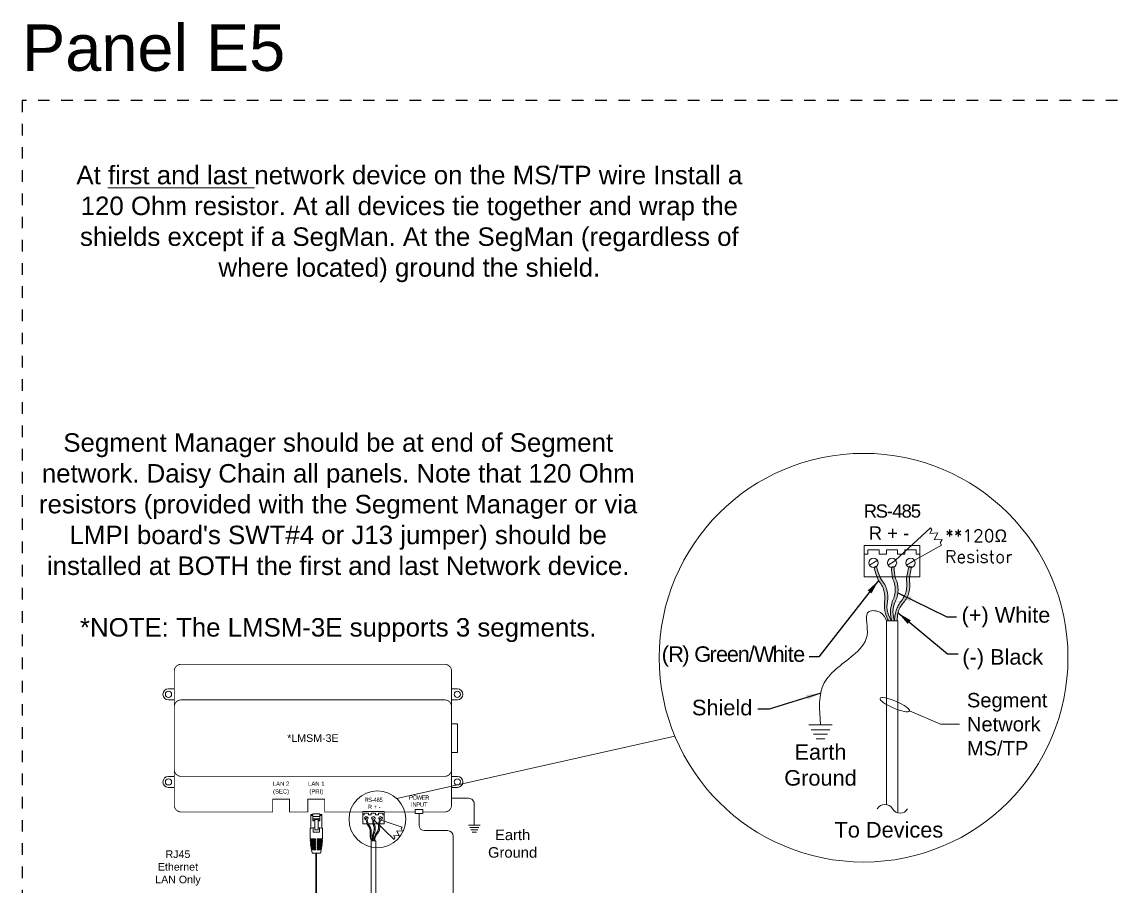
# Model space of a CAD drawing. Header units: inches. Extents: x -60 to 2005, y -577 to 104.
# Drawn here: x 502.82 to 526.53, y -247.07 to -228.44 of the extents above; entities that cross this region are included whole.
import ezdxf

# ---------------------------------------------------------------- set-up
doc = ezdxf.new("R2010")
doc.units = ezdxf.units.IN
doc.header["$MEASUREMENT"] = 0
doc.linetypes.add('Demo', pattern=[0.5, 0.25, -0.25])
doc.layers.get('0').update_dxf_attribs({"lineweight": 5})
doc.layers.add('PS Borders', color=40, linetype='Demo', lineweight=5, plot=False)
doc.layers.add('WS_Dataline', color=6, linetype='Continuous', lineweight=5)
doc.layers.add('WS_DETAIL', color=7, linetype='Continuous', lineweight=5)
doc.styles.add('ARIAL', font='arial.ttf')
doc.dimstyles.get("Standard").update_dxf_attribs({"dimtxt": 0.18, "dimasz": 0.18, "dimexe": 0.18, "dimexo": 0.0625, "dimgap": 0.09, "dimtad": 0, "dimtih": 1, "dimtoh": 1, "dimdec": 4, "dimzin": 0, "dimdsep": 46, "dimtxsty": 'Standard', "dimcen": 0.09, "dimadec": 0, "dimazin": 0, "dimtfac": 1, "dimtdec": 4, "dimtofl": 0, "dimtmove": 0, "dimatfit": 3, "dimfxl": 1, "dimtolj": 1, "dimtzin": 0, "dimarcsym": 0})

# ---------------------------------------------------------------- blocks, each defined once
blk = doc.blocks.new('A$C756910A1')
at = {"layer": 'WS_DETAIL'}
for p, q in [((0.1502355164945186, 6.597127019628033), (0.1502355164945186, 10.17284573411285)), ((0.1502355164945186, 10.17284573411285), (0.725468666911155, 10.17284573411285)), ((0.725468666911155, 9.924815362676668), (0.1502355164945186, 9.924815362676668)), ((0.725468666911155, 10.42537585766053), (0.725468666911155, 8.556956961277706)), ((0.725468666911155, 10.42537585766053), (2.506894660563006, 10.42537585766053)), ((2.506894660563063, 9.659063592378288), (0.7254686669112118, 9.659063592378288)), ((2.50689466056312, 9.057957948058288), (0.7254686669112118, 9.057957948058288)), ((1.168555581693596, 6.169918262987323), (1.168555581693539, 9.057957948058288)), ((1.168555581693596, 8.848221287137449), (2.063807745780679, 8.848221287137449)), ((2.063807745780906, 6.169918262987323), (2.063807745780679, 9.057957948058288)), ((2.506894660563006, 10.42537585766053), (2.506894660563177, 8.556956961277706)), ((3.082127810979699, 10.17284573411285), (2.506894660563063, 10.17284573411285)), ((3.082127810979699, 9.924815362676668), (2.506894660563063, 9.924815362676668)), ((3.082127810979927, 6.597127019628033), (3.082127810979699, 10.17284573411285)), ((-6.402811436601041e-08, 6.564808555890693), (-6.402811436601041e-08, 3.726134365787232)), ((0.7254686669112118, 8.735258730937062), (1.168555581693539, 8.735258730937062)), ((0.725468666911155, 8.556956961277706), (1.168555581693596, 8.556956961277706)), ((0.8080907998544546, 6.700560145413647), (0.8080907998544546, 5.545980966034392)), ((1.168555581693539, 6.169918262987323), (2.063807745780906, 6.169918262987323)), ((2.063807745780679, 8.735258730937062), (2.50689466056312, 8.735258730937062)), ((2.506894660563177, 8.556956961277706), (2.063807745780736, 8.556956961277706)), ((2.42427252761965, 6.700560145413647), (2.424272527619593, 5.545980966034392)), ((3.232363391502219, 6.564808555890693), (3.232363391502219, 3.726134365787232)), ((-6.402811436601041e-08, 3.726134365787232), (1.427763863659294, 3.726134365787232)), ((0.001803363048139772, 3.50558276794095), (1.427763863659294, 3.50558276794095)), ((0.007215091914673621, 3.285031170094669), (1.427763863659294, 3.285031170094669)), ((0.01623947130153169, 3.064479572248388), (1.427763863659294, 3.064479572248388)), ((0.8080907998544546, 5.545980966034392), (2.424272527619593, 5.545980966034392)), ((0.8902139495456538, 3.726134365787232), (0.8902139495456538, 3.50558276794095)), ((0.8902139495456538, 3.285031170094669), (0.8902139495456538, 3.064479572248388)), ((1.427763863659294, 3.50558276794095), (1.427763863659237, 3.726134365787232)), ((1.427763863659294, 3.064479572248388), (1.427763863659294, 3.285031170094669)), ((1.804599463815038, 3.726134365787232), (3.232363391502219, 3.726134365787232)), ((1.804599463814753, 3.50558276794095), (1.804599463814753, 3.726134365787232)), ((1.804599463814981, 3.50558276794095), (3.230559964426021, 3.50558276794095)), ((1.804599463814981, 3.285031170094669), (3.225148235559374, 3.285031170094669)), ((1.804599463814753, 3.064479572248388), (1.804599463814753, 3.285031170094669)), ((1.804599463814981, 3.064479572248388), (3.216123856172572, 3.064479572248388)), ((2.34214937792845, 3.726134365787232), (2.34214937792845, 3.50558276794095)), ((2.34214937792845, 3.285031170094669), (2.34214937792845, 3.064479572248388)), ((0.02888376853442765, 2.843927974402106), (1.427763863659294, 2.843927974402106)), ((0.04515819889135742, 2.623376376555825), (1.427763863659294, 2.623376376555825)), ((0.06507596708863161, 2.402824778709544), (1.427763863659294, 2.402824778709544)), ((0.08865332129224157, 2.182273180863262), (1.427763863659294, 2.182273180863433)), ((0.1159096201752448, 1.961721583016981), (1.427763863659294, 1.961721583017152)), ((0.1468674136732773, 1.74116998517087), (1.427763863659294, 1.74116998517087)), ((0.1815525382387762, 1.520618387324589), (1.427763863659294, 1.520618387324589)), ((0.2199942275513251, 1.300066789478308), (1.427763863659237, 1.300066789478308)), ((0.2622252398203102, 1.079515191632026), (1.427763863659294, 1.079515191632026)), ((0.3082820030148525, 0.8589635937857452), (1.427763863659294, 0.8589635937857452)), ((0.8902139495456538, 2.843927974402106), (0.8902139495456538, 2.623376376555825)), ((0.8902139495457106, 2.402824778709544), (0.8902139495457106, 2.182273180863262)), ((0.8902139495457106, 1.961721583017152), (0.8902139495457106, 1.74116998517087)), ((0.8902139495457106, 1.520618387324589), (0.8902139495457106, 1.300066789478308)), ((0.8902139495457106, 1.079515191632026), (0.8902139495457106, 0.8589635937857452)), ((1.427763863659294, 2.623376376555825), (1.427763863659294, 2.843927974402106)), ((1.427763863659294, 2.182273180863262), (1.427763863659294, 2.402824778709544)), ((1.427763863659237, 1.74116998517087), (1.427763863659294, 1.961721583017152)), ((1.427763863659294, 1.300066789478308), (1.427763863659237, 1.520618387324589)), ((1.427763863659294, 0.8589635937857452), (1.427763863659294, 1.079515191632026)), ((1.804599463814981, 2.843927974402106), (3.203479558939677, 2.843927974402106)), ((1.804599463814753, 2.623376376555825), (1.804599463814753, 2.843927974402106)), ((1.804599463814924, 2.623376376555825), (3.187205128582747, 2.623376376555825)), ((1.804599463814867, 2.402824778709544), (3.167287360385473, 2.402824778709544)), ((1.804599463814753, 2.182273180863262), (1.804599463814753, 2.402824778709544)), ((1.804599463814867, 2.182273180863433), (3.143710006181806, 2.182273180863433)), ((1.804599463814867, 1.961721583017152), (3.116453707298803, 1.961721583017152)), ((1.804599463814753, 1.74116998517087), (1.804599463814753, 1.961721583017152)), ((1.80459946381481, 1.74116998517087), (3.085495913800827, 1.74116998517087)), ((1.80459946381481, 1.520618387324589), (3.050810789235328, 1.520618387324589)), ((1.804599463814753, 1.300066789478308), (1.804599463814753, 1.520618387324589)), ((1.804599463814753, 1.300066789478308), (3.012369099922722, 1.300066789478308)), ((1.804599463814753, 1.079515191632026), (2.970138087653794, 1.079515191632026)), ((1.804599463814753, 0.8589635937857452), (1.804599463814753, 1.079515191632026)), ((1.804599463814753, 0.8589635937857452), (2.924081324459308, 0.8589635937857452)), ((2.34214937792845, 2.843927974402106), (2.34214937792845, 2.623376376555825)), ((2.34214937792845, 2.402824778709544), (2.34214937792845, 2.182273180863433)), ((2.34214937792845, 1.961721583017152), (2.34214937792845, 1.74116998517087)), ((2.34214937792845, 1.520618387324589), (2.342149377928394, 1.300066789478308)), ((2.34214937792845, 1.079515191632026), (2.342149377928394, 0.8589635937857452)), ((2.691792117421215, -1.891327769953932e-07), (0.524929496546207, -1.891327769953932e-07))]:
    blk.add_line(p, q, dxfattribs=at)
for centre, radius, start, end in [((1.61618166373708, -0.5828206012761257), 7.328072457716479, 93.50202068223433, 102.7411415662108), ((1.61618166373708, -0.5828206012761257), 7.328072457716479, 77.25885843378917, 86.49797931776406), ((13.48717119514313, 3.726134365787232), 13.48717125917128, 180.9369821694481, 181.8742150375743), ((13.48717119514313, 3.726134365787232), 13.48717125917128, 182.8119499073921, 183.7504392946456), ((-10.25480786766903, 3.726134365787232), 13.48717125917128, 356.2495607053528, 357.1880500926079), ((-10.25480786766903, 3.726134365787232), 13.48717125917128, 358.1257849624257, 359.0630178305502), ((13.48717119514313, 3.726134365787232), 13.48717125917128, 184.6899375443662, 185.6307014597895), ((13.48717119514313, 3.726134365787232), 13.48717125917128, 186.5729909480418, 187.5170696871769), ((13.48717119514313, 3.726134365787232), 13.48717125917128, 188.4632058194769, 189.4116726762505), ((13.48717119514313, 3.726134365787232), 13.48717125917128, 190.3627495398733, 191.316722449262), ((13.48717119514313, 3.726134365787232), 13.48717125917128, 192.2738850556991, 196.037861357714), ((-10.25480786766903, 3.726134365787232), 13.48717125917128, 343.9621386422843, 347.7261149443008), ((-10.25480786766903, 3.726134365787232), 13.48717125917128, 348.683277550738, 349.6372504601267), ((-10.25480786766903, 3.726134365787232), 13.48717125917128, 350.5883273237479, 351.5367941805232), ((-10.25480786766903, 3.726134365787232), 13.48717125917128, 352.4829303128231, 353.4270090519582), ((-10.25480786766903, 3.726134365787232), 13.48717125917128, 354.3692985402105, 355.3100624556338)]:
    blk.add_arc(centre, radius, start, end, dxfattribs=at)
blk = doc.blocks.new('A$C6FC61A6A')
for p, q in [((1.291248405530951, 2.45035629230324), (0, 2.45035629230324)), ((1.291248405530951, 0), (0, 0))]:
    blk.add_line(p, q)
blk.add_circle((1.291248405530951, 1.22517814615162), 0.6914135041754434)
blk.add_arc((1.291248405530951, 1.22517814615162), 1.22517814615162, 270, 90)
blk = doc.blocks.new('G_ENDLINE')
blk.add_lwpolyline([(0.08660254037841053, -7.744915819785092e-13, -0.5773502691867318), (5.426770144367765e-13, -4.618527782440651e-13, 0.5773502691905019), (-0.08660254037796689, -4.583000645652646e-13, 0.5773502691905019)], format="xyb")
blk = doc.blocks.new('A$C043B1A8A')
at = {"layer": 'WS_DETAIL'}
for p, q in [((0.2681444020887866, 0.2242838015813788), (0.2359027591192167, 0.197315944015898)), ((0.2359027591192167, 0.197315944015898), (0.2473265716947601, 0.1319285155044518)), ((4.458453162214937e-08, -1.816643901975112e-08), (0.03224168755409451, 0.02696783939902403)), ((0.02081787497854748, 0.09235526791047022), (0.1454960359122044, 0.04675446319601662)), ((0.03224168755409451, 0.02696783939902403), (0.02081787497854748, 0.09235526791047022)), ((0.1226484107611068, 0.177529320218909), (0.2473265716947601, 0.1319285155044518)), ((0.1226484107611068, 0.177529320218909), (0.1454960359122044, 0.04675446319601662))]:
    blk.add_line(p, q, dxfattribs=at)

msp = doc.modelspace()

# ---------------------------------------------------------------- hatches: boundary and pattern name
h = msp.add_hatch(color=256)
edge = h.paths.add_edge_path()
edge.add_line((521.2242761149718, -240.1624143788233), (521.1738812526453, -240.1763869079158))
edge.add_arc((522.1939563047737, -240.0239571468414), 1.031400961816656, 188.4988200317891, 205.6450511385068)
edge.add_arc((520.8404331529149, -240.8411616004774), 0.5630703872946, 15.727372145294396, 41.19067404646472, ccw=False)
edge.add_arc((520.8392213715862, -240.8367910564747), 0.5630703872946, -10.197437498566273, 15.265864402604109, ccw=False)
edge.add_arc((522.0373217316054, -241.005896214576), 0.647655561164542, 173.8469486297035, 195.4966182739494)
edge.add_arc((522.0373217316054, -241.005896214576), 0.647655561164542, 195.4966182739494, 211.0566181616065)
edge.add_line((521.4825024557371, -241.3400119086585), (521.5511593380978, -241.3400119086585))
edge.add_arc((522.0234830751193, -240.9943491051255), 0.5852969214854226, 196.9479963301705, 216.1979528666372, ccw=False)
edge.add_arc((522.0314048791073, -241.0229207558772), 0.5852969214854216, 169.8025625014334, 194.0452402177281, ccw=False)
edge.add_arc((520.9011777235854, -240.8196129773848), 0.5630703872945985, 349.8025625014333, 375.2658644026042)
edge.add_arc((520.9023895049139, -240.8239835213875), 0.5630703872945985, 15.72737214529438, 41.19067404646516)
edge.add_arc((522.1270498618584, -240.0094230303581), 0.9156455595769378, 189.6184229029745, 208.9876342423386, ccw=False)
edge = h.paths.add_edge_path()
edge.add_arc((521.3757216572284, -240.5811496467009), 0.5630703872945985, 345.0605592722173, 370.5238611733882)
edge.add_arc((522.837057808348, -240.4790206292611), 0.9077374906620422, 160.5013963686815, 179.9549978711915, ccw=False)
edge.add_line((521.9813794021819, -240.1760324823407), (521.9309057542911, -240.1623472864438))
edge.add_arc((522.885740824502, -240.5218167855933), 1.02025895346408, 159.3700055532401, 176.6097834430752)
edge.add_arc((521.3136684448365, -240.5643248202201), 0.5630703872946, -14.93944072778271, 10.523861173387786, ccw=False)
edge.add_arc((521.314855306911, -240.5599474434618), 0.5630703872946, 319.1357496283569, 344.59905152952734, ccw=False)
edge.add_arc((522.2591475473704, -241.3164877211623), 0.647655561164542, 143.1801357566266, 164.8298054008724)
edge.add_arc((522.2591475473704, -241.3164877211623), 0.647655561164542, 164.8298054008724, 182.0815589057538)
edge.add_line((521.6119193507426, -241.3400119086585), (521.6692407942535, -241.3400119086585))
edge.add_arc((522.2531337997503, -241.299497165269), 0.5852969214854226, 166.2811834570936, 183.9692359680558, ccw=False)
edge.add_arc((522.2453749009345, -241.3281134839397), 0.5852969214854216, 139.1357496283565, 163.3784273446512, ccw=False)
edge.add_arc((521.3769085193031, -240.5767722699426), 0.5630703872945985, 319.1357496283565, 344.5990515295273)
edge = h.paths.add_edge_path()
edge.add_arc((522.318024284718, -240.2134975346587), 0.7179659559499658, 176.7837172581501, 197.1557302662799)
edge.add_arc((521.1246079889376, -240.6694038043423), 0.5630703872945985, 0.2307538713449162, 25.69405577251581, ccw=False)
edge.add_arc((521.1246079889376, -240.6648683805619), 0.5630703872945985, 334.30594422748396, 359.76924612865474, ccw=False)
edge.add_arc((522.1594270430172, -241.1627609404468), 0.5852969214854216, 154.305944227484, 178.5486219437788)
edge.add_arc((522.1594270430172, -241.1331114175991), 0.5852969214854226, 181.4513780562211, 200.7013345926879)
edge.add_line((521.6119193507426, -241.3400119086585), (521.5511593380977, -241.3400119086585))
edge.add_arc((522.1696774380692, -241.147936179023), 0.647655561164542, 180, 197.2517535048816, ccw=False)
edge.add_arc((522.1696774380692, -241.147936179023), 0.647655561164542, 158.3503303557542, 180, ccw=False)
edge.add_arc((521.0603143193094, -240.6648683805619), 0.5630703872946, 334.3059442274844, 359.7692461286547)
edge.add_arc((521.0603143193094, -240.6694038043423), 0.5630703872946, 0.2307538713449242, 25.6940557725153)
edge.add_arc((522.3509911760581, -240.2386335861731), 0.8052115370868657, 175.2384417745333, 193.402646708419, ccw=False)
edge.add_line((521.548558603229, -240.1717935867671), (521.6011892255974, -240.1732158773076))
edge = h.paths.add_edge_path()
edge.add_arc((522.3601000672455, -240.8433503656425), 0.5630703872943014, 190.062353430753, 190.5238611734474)
edge.add_arc((521.8828345835428, -240.5474378309238), 0.5630703872943014, 220.7291663038299, 221.1906740465243)
edge.add_arc((522.1432980797173, -240.6648683805615), 0.5630703872943014, 205.2325480298807, 205.6940557725749)
h = msp.add_hatch(color=256)
edge = h.paths.add_edge_path()
edge.add_line((510.2482604862483, -245.6251034264788), (510.2290331170742, -245.6304344257663))
edge.add_arc((510.6182267512493, -245.5722772416011), 0.3935148573463694, 188.4988200317891, 205.6450511385067)
edge.add_arc((510.101811225438, -245.8840687813617), 0.214830673360946, 15.727372145294282, 41.19067404646461, ccw=False)
edge.add_arc((510.1013488892813, -245.8824012688585), 0.214830673360946, -10.197437498566273, 15.26586440260428, ccw=False)
edge.add_arc((510.5584652869907, -245.9469206891715), 0.2471028195594726, 173.8469486297037, 195.4966182739493)
edge.add_arc((510.5584652869907, -245.9469206891715), 0.2471028195594726, 195.4966182739493, 211.0566181616066)
edge.add_line((510.3467826957587, -246.0743972909603), (510.3729776521998, -246.0743972909603))
edge.add_arc((510.5531853646961, -245.9425150707008), 0.2233108588127806, 196.9479963301704, 216.1979528666373, ccw=False)
edge.add_arc((510.5562078047379, -245.9534161358402), 0.2233108588127802, 169.8025625014332, 194.0452402177279, ccw=False)
edge.add_arc((510.1249873634745, -245.875847242255), 0.2148306733609455, 349.8025625014333, 375.2658644026043)
edge.add_arc((510.1254496996312, -245.8775147547583), 0.2148306733609455, 15.72737214529426, 41.19067404646513)
edge.add_arc((510.5926996475193, -245.5667319774543), 0.3493501994821746, 189.6184229029744, 208.9876342423386, ccw=False)
edge = h.paths.add_edge_path()
edge.add_arc((510.3060421571631, -245.7848652992179), 0.2148306733609455, 345.0605592722173, 370.5238611733882)
edge.add_arc((510.8635920415749, -245.7458995747164), 0.3463329998419403, 160.5013963686815, 179.9549978711913, ccw=False)
edge.add_line((510.537121368769, -245.630299200248), (510.5178639401987, -245.6250778284339))
edge.add_arc((510.8821662826956, -245.7622277768196), 0.3892637988446466, 159.37000555324, 176.6097834430751)
edge.add_arc((510.2823667274067, -245.778446050606), 0.214830673360946, -14.93944072778271, 10.523861173387786, ccw=False)
edge.add_arc((510.2828195560129, -245.776775931172), 0.214830673360946, 319.13574962835673, 344.5990515295273, ccw=False)
edge.add_arc((510.6430994472039, -246.0654220062462), 0.2471028195594726, 143.1801357566266, 164.8298054008723)
edge.add_arc((510.6430994472039, -246.0654220062462), 0.2471028195594726, 164.8298054008723, 182.0815589057538)
edge.add_line((510.3961596818792, -246.0743972909603), (510.4180297794467, -246.0743972909603))
edge.add_arc((510.6408049961374, -246.0589395261767), 0.2233108588127806, 166.2811834570936, 183.9692359680558, ccw=False)
edge.add_arc((510.6378447100085, -246.06985763366), 0.2233108588127802, 139.1357496283564, 163.3784273446512, ccw=False)
edge.add_arc((510.3064949857694, -245.7831951797839), 0.2148306733609455, 319.1357496283564, 344.5990515295273)
edge = h.paths.add_edge_path()
edge.add_arc((510.6655629427366, -245.6445934032439), 0.2739286477274237, 176.7837172581499, 197.1557302662798)
edge.add_arc((510.2102336762587, -245.8185372886189), 0.2148306733609455, 0.23075387134497305, 25.69405577251581, ccw=False)
edge.add_arc((510.2102336762587, -245.8168068688229), 0.2148306733609455, 334.30594422748396, 359.7692461286548, ccw=False)
edge.add_arc((510.6050526530881, -246.0067699645833), 0.2233108588127802, 154.305944227484, 178.5486219437787)
edge.add_arc((510.6050526530881, -245.9954576542542), 0.2233108588127806, 181.4513780562211, 200.7013345926879)
edge.add_line((510.3961596818792, -246.0743972909603), (510.3729776521997, -246.0743972909603))
edge.add_arc((510.6089635305218, -246.0011138094188), 0.2471028195594726, 180, 197.2517535048815, ccw=False)
edge.add_arc((510.6089635305218, -246.0011138094188), 0.2471028195594726, 158.3503303557542, 180, ccw=False)
edge.add_arc((510.1857034351898, -245.8168068688229), 0.214830673360946, 334.3059442274844, 359.7692461286548)
edge.add_arc((510.1857034351898, -245.8185372886189), 0.214830673360946, 0.2307538713450029, 25.69405577251533)
edge.add_arc((510.6781409429744, -245.6541836693889), 0.3072158305847257, 175.2384417745333, 193.402646708419, ccw=False)
edge.add_line((510.3719853826085, -245.6286819161377), (510.3920657709541, -245.6292245687819))
edge = h.paths.add_edge_path()
edge.add_arc((510.6816162975155, -245.8849038703752), 0.2148306733608321, 190.062353430753, 190.5238611734474)
edge.add_arc((510.4995231390944, -245.772003084747), 0.2148306733608321, 220.7291663038299, 221.1906740465243)
edge.add_arc((510.5988989001569, -245.8168068688228), 0.2148306733608321, 205.2325480298806, 205.694055772575)

# ---------------------------------------------------------------- linework, layer by layer
for p, q in [((522.3816346327652, -239.3330549735661), (521.6260365646964, -240.0343207825398)), ((522.1549170564366, -239.7127067743458), (520.95625324726, -239.712706774346)), ((520.9562532472602, -240.3901914721953), (520.95625324726, -239.712706774346)), ((522.6234337869354, -239.7038268455198), (522.0321614422618, -240.0407847762077)), ((522.1549170564366, -240.3901914721953), (522.1549170564366, -239.712706774346)), ((521.0356060229514, -239.9009098028452), (520.95625324726, -239.9009098028452)), ((521.0356060229514, -239.8062610537604), (521.0356060229514, -239.9009098028452)), ((521.2764550746277, -239.8062610537604), (521.0356060229514, -239.8062610537604)), ((521.2764550746277, -239.8062610537604), (521.2764550746277, -239.9009098028452)), ((521.4351606260101, -239.9009098028452), (521.2764550746277, -239.9009098028452)), ((521.4351606260101, -239.8062610537604), (521.4351606260101, -239.9009098028452)), ((521.6760096776865, -239.8062610537603), (521.4351606260101, -239.8062610537603)), ((521.6760096776865, -239.8062610537603), (521.6760096776867, -239.9009098028452)), ((521.8347152290688, -239.9009098028452), (521.6760096776867, -239.9009098028452)), ((521.8347152290688, -239.8062610537603), (521.8347152290688, -239.9009098028452)), ((522.0755642807454, -239.8062610537602), (521.8347152290688, -239.8062610537603)), ((522.0755642807454, -239.8062610537602), (522.0755642807454, -239.9009098028451)), ((522.1549170564366, -239.9009098028451), (522.0755642807454, -239.9009098028451)), ((521.2330522361439, -240.0407847762077), (521.0690586275083, -240.1363902777292)), ((521.2242761149718, -240.1624143788233), (521.1738812526452, -240.1763869079158)), ((521.6326068392026, -240.0407847762077), (521.468613230567, -240.1363902777292)), ((521.6011892255973, -240.1732158773076), (521.548558603229, -240.1717935867671)), ((522.0321614422618, -240.0407847762077), (521.868167833626, -240.1363902777292)), ((521.9813794021819, -240.1760324823407), (521.9309057542911, -240.1623472864437)), ((520.9562532472602, -240.3901914721953), (522.1549170564366, -240.3901914721952)), ((521.680570707831, -241.3400119086585), (521.4365715126565, -241.3400119086585)), ((521.5511593380978, -241.3400119086585), (521.4825024557371, -241.3400119086585)), ((521.6119193507426, -241.3400119086585), (521.5511593380978, -241.3400119086585)), ((521.6692407942534, -241.3400119086585), (521.6119193507426, -241.3400119086585)), ((521.9294328545001, -243.2796990739568), (522.5959397676858, -243.5663350508133)), ((519.7607620041764, -243.5787476957737), (520.2680982285527, -243.5787476957737)), ((519.8154736737482, -243.684840118062), (520.2133865589809, -243.684840118062)), ((519.8630738582664, -243.7771425266058), (520.1657863744628, -243.7771425266058)), ((519.9832907226845, -243.5787476957737), (520.0455695100446, -243.5787476957737)), ((522.5959397676858, -243.5663350508133), (523.0085619768005, -243.5663350508133)), ((516.8780583387683, -243.8223709517649), (510.8855912359137, -245.1640189529948)), ((519.920270761702, -243.883018393696), (520.1085894710271, -243.883018393696)), ((512.067198109673, -245.1598110834394), (512.4358706686304, -245.1598110834394)), ((511.2831739039419, -245.4014521896907), (511.4504350049378, -245.4014521896907)), ((511.2831739039419, -245.4879045882541), (511.2831739039419, -245.4014521896907)), ((511.4504350049378, -245.4014521896907), (511.4504350049378, -245.4879045882541)), ((512.5571627879133, -245.2811032027222), (512.5571627879133, -245.7416775737492)), ((510.6160876207848, -245.44681528569), (510.1538142455302, -245.44681528569)), ((510.1538142455302, -245.7080921637943), (510.1538142455302, -245.44681528569)), ((510.1844172179181, -245.5193971460511), (510.1538142455302, -245.5193971460511)), ((510.1844172179181, -245.4828951707948), (510.1844172179181, -245.5193971460511)), ((510.2773023982272, -245.4828951707948), (510.1844172179181, -245.4828951707948)), ((510.2605637793685, -245.573340942097), (510.1973184570321, -245.6102118958565)), ((510.2482604862483, -245.6251034264788), (510.2290331170742, -245.6304344257663)), ((510.2773023982272, -245.4828951707948), (510.2773023982272, -245.5193971460511)), ((510.338508343003, -245.5193971460511), (510.2773023982272, -245.5193971460511)), ((510.3385083430028, -245.4828951707948), (510.338508343003, -245.5193971460511)), ((510.4313935233121, -245.4828951707948), (510.3385083430028, -245.4828951707948)), ((510.4146549044533, -245.573340942097), (510.3514095821171, -245.6102118958565)), ((510.3920657709541, -245.6292245687819), (510.3719853826085, -245.6286819161377)), ((510.8283439921413, -246.0468065116835), (510.396500336916, -245.6276885143409)), ((510.4313935233121, -245.4828951707948), (510.4313935233121, -245.5193971460511)), ((510.4925994680877, -245.5193971460511), (510.4313935233121, -245.5193971460511)), ((510.4925994680877, -245.4828951707948), (510.4925994680877, -245.5193971460511)), ((510.5854846483969, -245.4828951707948), (510.4925994680877, -245.4828951707948)), ((510.5687460295383, -245.573340942097), (510.5055007072019, -245.6102118958565)), ((510.537121368769, -245.630299200248), (510.5178639401986, -245.6250778284339)), ((511.0025719846317, -245.7796474343743), (510.549894258978, -245.6287390273272)), ((510.5854846483969, -245.4828951707948), (510.5854846483969, -245.5193971460511)), ((510.6160876207848, -245.5193971460511), (510.5854846483969, -245.5193971460511)), ((510.6160876207847, -245.7080921637943), (510.6160876207848, -245.44681528569)), ((511.4504350049378, -245.4879045882541), (511.2831739039419, -245.4879045882541)), ((511.3668044544398, -245.4879045882541), (511.3668044544398, -245.7368307317086)), ((510.1538142455302, -245.7080921637943), (510.6160876207847, -245.7080921637942)), ((511.4880965737227, -245.8581228509915), (511.9819430140258, -245.8581228509915)), ((512.4332115998659, -245.7416775737492), (512.6811139759607, -245.7416775737492)), ((512.4599456516353, -245.7935180738106), (512.6543799241913, -245.7935180738106)), ((512.4832047809418, -245.8386202866978), (512.6311207948847, -245.8386202866978)), ((512.5111532056465, -245.8903549702503), (512.6031723701802, -245.8903549702503)), ((510.4347045753641, -246.0743972909603), (510.334944959287, -246.0743972909603)), ((510.3729776521998, -246.0743972909603), (510.3467826957587, -246.0743972909603)), ((510.3961596818792, -246.0743972909603), (510.3729776521998, -246.0743972909603)), ((510.4180297794467, -246.0743972909603), (510.3961596818792, -246.0743972909603)), ((512.1032351333085, -245.9794149702743), (512.1032351333085, -247.2460254965844))]:
    msp.add_line(p, q)
for points, const_width in [([(508.5944956534654, -242.2741680591693), (506.2414817651961, -242.2741680591693, 0.414213562373095), (506.0959312220567, -242.4197186023087), (506.0959312220567, -245.3098691794734, 0.414213562373095), (506.2414817651961, -245.4554197226128), (506.2414817651961, -245.4554197226128)], 0.01819381789242537), ([(511.4504350049378, -245.4554197226128), (511.9216475665336, -245.4554197226128, 0.414213562373095), (512.067198109673, -245.3098691794734), (512.067198109673, -242.4197186023087, 0.414213562373095), (511.9216475665336, -242.2741680591693), (508.5944956534654, -242.2741680591693)], 0.01819381789242537), ([(512.067198109673, -243.1869376510876), (512.067198109673, -243.1869376510876, 0.4142135623730951), (511.9216475665336, -243.0413871079481), (506.2414817651961, -243.0413871079481, 0.4142135623730951), (506.0959312220567, -243.1869376510876), (506.0959312220567, -243.1869376510876)], 0.01819381789242537), ([(512.067198109673, -244.5426501306946), (512.067198109673, -244.5426501306946, -0.4142135623730951), (511.9216475665336, -244.688200673834), (506.2414817651961, -244.688200673834, -0.4142135623730951), (506.0959312220567, -244.5426501306946), (506.0959312220567, -244.5426501306946)], 0.01819381789242537), ([(506.1743577578109, -249.3649954408108), (506.1743577578109, -251.1632833938714, 0.414213562373095), (506.6102513114836, -251.599176947544), (508.7151902848034, -251.599176947544, 0.4142135623730943), (509.1516672535697, -251.1626999787776), (509.1516672535697, -246.3409592101072)], 0.03637308073053663)]:
    msp.add_lwpolyline(points, format="xyb", dxfattribs=dict(const_width=const_width))
msp.add_lwpolyline([(512.067198109673, -243.5534756633699), (512.1993292179482, -243.5534756633699), (512.1993292179482, -244.1761121184123), (512.067198109673, -244.1761121184123)], close=True)
at = {"const_width": 0.01819381789242537}
for points in [[(506.2414817651961, -245.4554197226128), (508.2151120854943, -245.4554197226128), (508.2151120854943, -245.1792027762222), (508.5760564670134, -245.1792027762222), (508.5760564670134, -245.4554197226128), (508.973790695105, -245.4554197226128), (508.973790695105, -245.1792027762222), (509.334735076624, -245.1792027762222), (509.334735076624, -245.4554197226128), (510.1538142455302, -245.4554197226128)], [(510.6160876207848, -245.4554197226128), (511.2831739039419, -245.4554197226128)]]:
    msp.add_lwpolyline(points, dxfattribs=at)
for centre, radius in [((520.9429872128695, -242.1318923122411), 4.402427146721252), ((521.1560305487898, -240.0885875269686), 0.09988865076470686), ((521.5555851518485, -240.0885875269685), 0.09988865076470686), ((521.9551397549072, -240.0885875269684), 0.09988865076470686), ((510.4717200441738, -245.6139278663977), 0.6113161160247411), ((510.2308598080726, -245.5917764189768), 0.03852278127122079), ((510.3849509331574, -245.5917764189768), 0.03852278127122079), ((510.5390420582424, -245.5917764189768), 0.03852278127122079)]:
    msp.add_circle(centre, radius)
for centre, radius, start, end in [((522.1939563047737, -240.0239571468414), 1.031400961816656, 188.498820031788, 205.6450511385055), ((522.1270498618584, -240.0094230303581), 0.9156455595769378, 189.6184229029745, 208.9876342423404), ((522.3509911760581, -240.2386335861731), 0.8052115370868657, 175.2384417745325, 193.4026467084181), ((522.318024284718, -240.2134975346587), 0.7179659559499658, 176.7837172581493, 197.1557302662795), ((522.885740824502, -240.5218167855933), 1.02025895346408, 159.3700055532399, 176.6097834430741), ((522.837057808348, -240.4790206292611), 0.9077374906620422, 160.5013963686821, 179.9549978711913), ((520.9023895049139, -240.8239835213875), 0.5630703872945985, 15.72737214529469, 41.19067404646535), ((521.0603143193094, -240.6694038043423), 0.5630703872946, 0.2307538713443906, 25.69405577251541), ((521.1246079889376, -240.6694038043423), 0.5630703872945985, 0.2307538713443906, 25.69405577251541), ((521.3136684448365, -240.5643248202201), 0.5630703872946, 345.0605592722168, 10.52386117338645), ((520.8404331529149, -240.8411616004774), 0.5630703872946, 15.72737214529469, 41.19067404646503), ((520.8392213715862, -240.8367910564747), 0.5630703872946, 349.8025625014337, 15.26586440260287), ((520.9011777235854, -240.8196129773848), 0.5630703872945985, 349.8025625014309, 15.26586440260287), ((521.0603143193094, -240.6648683805619), 0.5630703872946, 334.3059442274844, 359.7692461286535), ((521.1246079889376, -240.6648683805619), 0.5630703872945985, 334.3059442274844, 359.7692461286535), ((521.3757216572284, -240.5811496467009), 0.5630703872945985, 345.0605592722168, 10.52386117338827), ((522.0314048791073, -241.0229207558772), 0.5852969214854216, 169.8025625014332, 194.0452402177283), ((522.1696774380692, -241.147936179023), 0.647655561164542, 158.3503303557529, 180), ((522.1594270430172, -241.1627609404468), 0.5852969214854216, 154.3059442274846, 178.5486219437777), ((522.2591475473704, -241.3164877211623), 0.647655561164542, 143.1801357566236, 164.8298054008714), ((521.314855306911, -240.5599474434618), 0.5630703872946, 319.1357496283565, 344.5990515295277), ((521.3769085193031, -240.5767722699426), 0.5630703872945985, 319.1357496283565, 344.5990515295277), ((522.0373217316054, -241.005896214576), 0.647655561164542, 173.8469486297034, 195.49661827395), ((522.0234830751193, -240.9943491051255), 0.5852969214854226, 196.9479963301679, 216.1979528666361), ((522.1696774380692, -241.147936179023), 0.647655561164542, 180, 197.2517535048821), ((522.1594270430172, -241.1331114175991), 0.5852969214854226, 181.4513780562202, 200.7013345926871), ((522.2591475473704, -241.3164877211623), 0.647655561164542, 164.8298054008714, 182.0815589057541), ((522.2531337997503, -241.299497165269), 0.5852969214854226, 166.2811834570938, 183.9692359680563), ((522.2453749009345, -241.3281134839397), 0.5852969214854216, 139.1357496283565, 163.3784273446513), ((522.0373217316054, -241.005896214576), 0.647655561164542, 195.49661827395, 211.0566181616087), ((512.4358706686304, -245.2811032027222), 0.1212921192828352, 359.9999999999984, 90), ((510.6182267512493, -245.5722772416011), 0.3935148573463694, 188.498820031788, 205.6450511385055), ((510.5926996475193, -245.5667319774543), 0.3493501994821746, 189.6184229029745, 208.9876342423408), ((510.6781409429744, -245.6541836693889), 0.3072158305847257, 175.2384417745325, 193.4026467084181), ((510.6655629427366, -245.6445934032439), 0.2739286477274237, 176.7837172581493, 197.1557302662821), ((510.8821662826956, -245.7622277768196), 0.3892637988446466, 159.3700055532395, 176.6097834430741), ((510.8635920415749, -245.7458995747164), 0.3463329998419403, 160.5013963686825, 179.9549978711913), ((510.101811225438, -245.8840687813617), 0.214830673360946, 15.72737214529469, 41.19067404646503), ((510.1254496996312, -245.8775147547583), 0.2148306733609455, 15.72737214529469, 41.19067404646535), ((510.1013488892813, -245.8824012688585), 0.214830673360946, 349.8025625014333, 15.26586440260323), ((510.1249873634745, -245.875847242255), 0.2148306733609455, 349.8025625014313, 15.26586440260323), ((510.5562078047379, -245.9534161358402), 0.2233108588127802, 169.8025625014332, 194.0452402177283), ((510.6089635305218, -246.0011138094188), 0.2471028195594726, 158.3503303557529, 180), ((510.1857034351898, -245.8185372886189), 0.214830673360946, 0.2307538713443906, 25.69405577251321), ((510.1857034351898, -245.8168068688229), 0.214830673360946, 334.3059442274866, 359.7692461286535), ((510.6050526530881, -246.0067699645833), 0.2233108588127802, 154.3059442274846, 178.5486219437777), ((510.2102336762587, -245.8185372886189), 0.2148306733609455, 0.2307538713443906, 25.69405577251321), ((510.2102336762587, -245.8168068688229), 0.2148306733609455, 334.3059442274846, 359.7692461286535), ((510.2828195560129, -245.776775931172), 0.214830673360946, 319.1357496283548, 344.5990515295277), ((510.3064949857694, -245.7831951797839), 0.2148306733609455, 319.1357496283548, 344.5990515295277), ((510.2823667274067, -245.778446050606), 0.214830673360946, 345.0605592722168, 10.52386117338645), ((510.3060421571631, -245.7848652992179), 0.2148306733609455, 345.0605592722168, 10.52386117338827), ((511.4880965737227, -245.7368307317086), 0.1212921192828352, 180, 270), ((511.9819430140258, -245.9794149702743), 0.1212921192828352, 0, 90), ((510.5584652869907, -245.9469206891715), 0.2471028195594726, 173.8469486297034, 195.49661827395), ((510.5584652869907, -245.9469206891715), 0.2471028195594726, 195.49661827395, 211.056618161609), ((510.5531853646961, -245.9425150707008), 0.2233108588127806, 196.9479963301679, 216.1979528666345), ((510.6089635305218, -246.0011138094188), 0.2471028195594726, 180, 197.2517535048817), ((510.6050526530881, -245.9954576542542), 0.2233108588127806, 181.4513780562199, 200.7013345926871), ((510.6430994472039, -246.0654220062462), 0.2471028195594726, 164.8298054008714, 182.0815589057537), ((510.6430994472039, -246.0654220062462), 0.2471028195594726, 143.1801357566254, 164.8298054008714), ((510.6408049961374, -246.0589395261767), 0.2233108588127806, 166.2811834570938, 183.9692359680563), ((510.6378447100085, -246.06985763366), 0.2233108588127802, 139.1357496283549, 163.3784273446517)]:
    msp.add_arc(centre, radius, start, end)
at = {"extrusion": (0, 0, -1)}
msp.add_ellipse((521.6129814528375, -243.1436069272008), major_axis=(0.3164514016624609, -0.1360921467559566), ratio=0.2226500044006698, dxfattribs=at)
msp.add_spline([(521.4365715126565, -241.3400119086585), (521.3066390183598, -241.1609995765907), (521.0602798451308, -241.1381227178655), (521.0244850956204, -241.5801010978985), (520.7667679591437, -242.037510607189), (520.0946754005028, -242.6756609262059), (520.0144301163647, -243.5787476957737)], degree=3)
at = {"layer": 'PS Borders', "lineweight": -3}
msp.add_lwpolyline([(502.815798833762, -287.1880081261045), (577.9104531949944, -287.1880081261045), (577.9104531949944, -230.1299544670138), (502.815798833762, -230.1299544670138)], close=True, dxfattribs=at)
at = {"layer": 'WS_Dataline'}
for p, q in [((521.4365715126565, -241.3400119086585), (521.4365715126565, -245.2965330837567)), ((521.680570707831, -241.3400119086585), (521.680570707831, -245.4757210496632)), ((510.334944959287, -246.0743972909603), (510.3349449592871, -254.8638163373764)), ((510.4347045753641, -246.0743972909603), (510.4347045753641, -254.8486083522642))]:
    msp.add_line(p, q, dxfattribs=at)

# ---------------------------------------------------------------- block references
for name, p, xscale, yscale, zscale, rotation in [('A$C043B1A8A', (522.3816346327652, -239.3330549735661), -1.266240378686802, 1.266240378686801, 1.266240378686801, 163.0205052092597), ('A$C6FC61A6A', (506.0959312220567, -242.8033713106741), 0.09713517908464886, 0.09713517908464886, 0.09713517908464886, 180), ('A$C6FC61A6A', (512.067198109673, -242.8033713106741), -0.09713517908464886, 0.09713517908464886, 0.09713517908464826, 180), ('A$C043B1A8A', (510.8283439921413, -246.0468065116835), 0.9123874727583419, 0.9123874727583419, 0.9123874727583419, 16.97949479074031)]:
    msp.add_blockref(name, p, dxfattribs=dict(xscale=xscale, yscale=yscale, zscale=zscale, rotation=rotation))
for name, p, xscale, yscale, zscale in [('A$C6FC61A6A', (506.0959312220567, -244.9262164711081), -0.09713517908464886, 0.09713517908464886, 0.09713517908464826), ('A$C6FC61A6A', (512.067198109673, -244.9262164711081), 0.09713517908464886, 0.09713517908464886, 0.09713517908464886), ('G_ENDLINE', (521.564811806887, -245.3875289848671), 3.771399987700871, 3.771399987700871, 3.771399987700871), ('A$C756910A1', (509.0243037968842, -246.3409591947265), 0.08132263154434125, 0.08132263154434125, 0.08132263154434125)]:
    msp.add_blockref(name, p, dxfattribs=dict(xscale=xscale, yscale=yscale, zscale=zscale))

# ---------------------------------------------------------------- texts
at = {"lineweight": -3, "insert": (502.815798833762, -228.4893489690982), "char_height": 1, "attachment_point": 1, "style": 'ARIAL'}
msp.add_mtext_dynamic_manual_height_columns('Panel E5', width=25.92219366989866, gutter_width=1, heights=[0], dxfattribs=at)
at = {"linetype": 'Continuous', "style": 'ARIAL'}
for s, insert, char_height, width, attachment_point in [('At {\\Lfirst and last} network device on the MS/TP wire Install a 120 Ohm resistor. At all devices tie together and wrap the shields except if a SegMan. At the SegMan (regardless of where located) ground the shield.', (511.1584551216102, -232.7885097777095), 0.3981457667799064, 14.70229712842268, 5), ("Segment Manager should be at end of Segment network. Daisy Chain all panels. Note that 120 Ohm resistors (provided with the Segment Manager or via LMPI board's SWT#4 or J13 jumper) should be installed at BOTH the first and last Network device.\\P\\P*NOTE: The LMSM-3E supports 3 segments.", (509.6262410263749, -239.5467539686391), 0.3981457667799064, 13.62880297682527, 5), ('Segment \\PNetwork \\PMS/TP', (523.1681346367435, -243.5663350508133), 0.3102828561637391, 8.5992562956224, 4), ('To Devices', (521.4871770446135, -245.842190450791), 0.3351054846568383, 8.5992562956224, 5)]:
    msp.add_mtext(s, dxfattribs=dict(at, insert=insert, char_height=char_height, width=width, attachment_point=attachment_point))
at = {"style": 'ARIAL'}
for s, insert, char_height, width, attachment_point in [('{\\T0.9;RS-485}', (521.5516087984373, -238.8297499987382), 0.2844984651830729, 9.399939725690562, 2), ('R + -', (521.4894756208683, -239.3030343589749), 0.2844984651830729, 9.399939725690562, 2), ('{\\Fromans|c0;**120Ω \\PResistor}', (522.6998515335596, -239.3694283795336), 0.2697260180952887, 12.42602386760874, 1), ('*LMSM-3E', (509.0815646658648, -243.8647938908911), 0.1637443610318283, 4.474144802449409, 5), ('Earth \\PGround', (520.0144301163647, -244.4440362691897), 0.3349714424629756, 8.5992562956224, 5), ('LAN 2', (508.3955842762539, -244.7995208015715), 0.09096908946212684, 3.005654028026798, 2), ('(SEC)', (508.3955842762539, -244.9684312784459), 0.09096908946212684, 3.005654028026798, 2), ('(SEC)', (508.3955842762539, -244.9684312784459), 0.09096908946212684, 3.005654028026798, 2), ('LAN 1', (509.1542628858646, -244.7995208015715), 0.09096908946212684, 3.005654028026798, 2), ('(PRI)', (509.1542628858646, -244.9684312784459), 0.09096908946212684, 3.005654028026798, 2), ('(PRI)', (509.1542628858646, -244.9684312784459), 0.09096908946212684, 3.005654028026798, 2), ('{\\T0.9;RS-485}', (510.3849509331574, -245.1484838426423), 0.09096908946212684, 3.005654028026798, 2), ('{\\T0.9;POWER\\PINPUT}', (511.3668044544398, -245.0997075091229), 0.09096908946212684, 3.005654028026798, 2), ('R + -', (510.402664379523, -245.2998176900136), 0.09096908946212684, 3.005654028026798, 2), ('Earth\\PGround', (513.3829129317998, -246.1394390804251), 0.2271587368527758, 5.831530543690373, 5), ('RJ45\\PEthernet\\PLAN Only', (506.1743577578109, -246.2828983848094), 0.1636788632874148, 3.004451766415572, 2)]:
    msp.add_mtext(s, dxfattribs=dict(at, insert=insert, char_height=char_height, width=width, attachment_point=attachment_point))
for s, insert, char_height, attachment_point in [('(+) White', (523.0532942513813, -241.4780760086964), 0.3351054846568383, 7), ('{\\T0.9;(R) Green/White}', (519.6602548881093, -242.322784884001), 0.3351054846568381, 9), ('(-) Black', (523.0691495100317, -242.3828960685057), 0.3351054846568383, 7), ('Shield', (518.5464651486587, -243.3783884755021), 0.3351054846568383, 9)]:
    msp.add_mtext(s, dxfattribs=dict(at, insert=insert, char_height=char_height, attachment_point=attachment_point))

# ---------------------------------------------------------------- leaders
for points in [[(521.2641560704654, -240.470342034933), (519.9804819137506, -242.1133595836754), (519.771956716328, -242.1139168213859)], [(521.6808572441436, -240.7343643767261), (522.7330672257398, -241.2547359518852), (522.9415924231627, -241.2547359518852)], [(521.6878130247993, -241.1682959602871), (522.7531774229961, -242.0480048012692), (522.9773012896452, -242.0480048012692)], [(520.0189887051125, -242.8941177414657), (518.9088744104955, -243.2383447204227), (518.6629192453441, -243.2389726511356)]]:
    msp.add_leader(points, dimstyle='Standard', override={"dimasz": 0.31, "dimgap": 0.09, "dimtad": 0})

doc.saveas('drawing.dxf')
